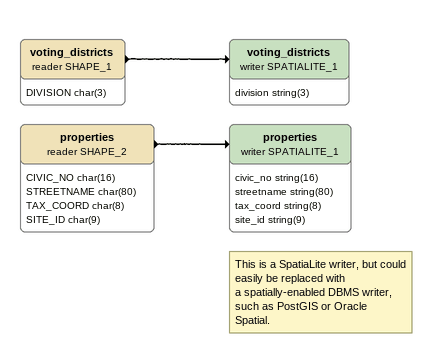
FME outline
voting_districts (reader SHAPE_1)
    attributes: DIVISION char(3)
    -> voting_districts (writer SPATIALITE_1)
voting_districts (writer SPATIALITE_1)
    attributes: division string(3)
properties (reader SHAPE_2)
    attributes: CIVIC_NO char(16), STREETNAME char(80), TAX_COORD char(8), SITE_ID char(9)
    -> properties (writer SPATIALITE_1)
Note: This is a SpatiaLite writer, but could easily be replaced with / a spatially-enabled DBMS writer, such as PostGIS or Oracle / Spatial.
properties (writer SPATIALITE_1)
    attributes: civic_no string(16), streetname string(80), tax_coord string(8), site_id string(9)
